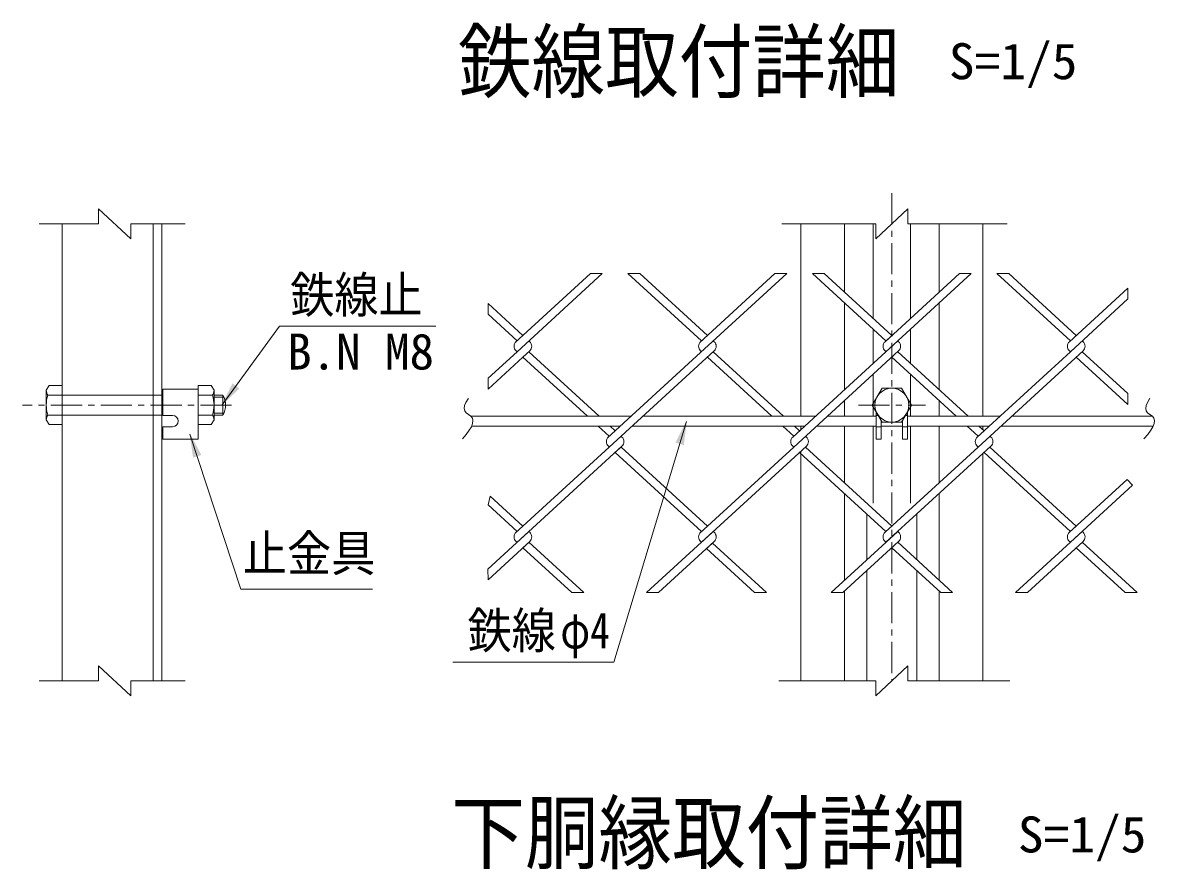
# Model space of a CAD drawing. Units: millimetres, scale not verified, with parts at other scales. Extents: x -4455 to 4455, y -3150 to 3150.
# Drawn here: x 1279 to 2642, y 304 to 1324 of the extents above; entities that cross this region are included whole.
import ezdxf
from ezdxf.enums import TextEntityAlignment as Align

# ---------------------------------------------------------------- set-up
doc = ezdxf.new("R2010")
doc.units = ezdxf.units.MM
doc.header["$LTSCALE"] = 30
doc.linetypes.add('DASHED', pattern=[7.5, 6, -1.5])
doc.linetypes.add('USER1', pattern=[2, 1.25, -0.25, 0.25, -0.25])
doc.layers.add('0-8_7詳細', color=7, linetype='Continuous', lineweight=18)
doc.styles.add('ＭＳ ゴシック', font='')
doc.styles.get('ＭＳ ゴシック').set_extended_font_data('MS Gothic')

msp = doc.modelspace()

# ---------------------------------------------------------------- linework, layer by layer
at = {"layer": '0-8_7詳細', "color": 1, "linetype": 'USER1'}
for p, q in [((2325.49, 1118.32), (2325.49, 531.29)), ((1530.72, 863.4), (1279.23, 863.4)), ((2285.19, 863.4), (2365.84, 863.4))]:
    msp.add_line(p, q, dxfattribs=at)
at = {"layer": '0-8_7詳細', "color": 4}
for p, q in [((1409.42, 1063.6), (1370.64, 1099.6)), ((1370.64, 1081.6), (1370.64, 1099.6)), ((2306.1, 1063.6), (2344.87, 1099.6)), ((2344.87, 1081.6), (2344.87, 1099.6)), ((1370.64, 1081.6), (1299.08, 1081.6)), ((1409.42, 1081.6), (1409.42, 1063.6)), ((1409.42, 1081.6), (1474.69, 1081.6)), ((2306.1, 1081.6), (2192.93, 1081.6)), ((2306.1, 1081.6), (2306.1, 1063.6)), ((2344.87, 1081.6), (2464.45, 1081.6)), ((1370.64, 531.29), (1370.64, 549.29)), ((1409.42, 513.29), (1370.64, 549.29)), ((2306.1, 513.29), (2344.87, 549.29)), ((2344.87, 531.29), (2344.87, 549.29)), ((1370.64, 531.29), (1299.08, 531.29)), ((1409.42, 531.29), (1474.69, 531.29)), ((1409.42, 531.29), (1409.42, 513.29)), ((2306.1, 531.29), (2189.28, 531.29)), ((2306.1, 531.29), (2306.1, 513.29)), ((2344.87, 531.29), (2467.69, 531.29))]:
    msp.add_line(p, q, dxfattribs=at)
at = {"layer": '0-8_7詳細', "lineweight": 9}
for p, q in [((1326.84, 1081.6), (1326.84, 531.29)), ((1436.34, 1081.6), (1436.34, 531.29)), ((1446.84, 1081.6), (1446.84, 531.29)), ((2215.99, 1081.6), (2215.99, 850.05)), ((2268.49, 1081.6), (2268.49, 999.44)), ((2302.99, 1081.6), (2302.99, 967.83)), ((2347.99, 1081.6), (2347.99, 967.83)), ((2382.49, 1081.6), (2382.49, 999.44)), ((2434.99, 1081.6), (2434.99, 850.05)), ((2268.49, 986.42), (2268.49, 881.96)), ((2382.49, 986.42), (2382.49, 881.96)), ((2302.99, 954.81), (2302.99, 913.57)), ((2347.99, 954.81), (2347.99, 913.57)), ((2317.31, 939.72), (2325.49, 947.21)), ((2317.31, 928.66), (2318.38, 927.68)), ((2302.99, 900.55), (2302.99, 850.05)), ((2347.99, 900.55), (2347.99, 850.05)), ((1307.64, 881.16), (1310.97, 886.92)), ((1310.97, 886.92), (1326.84, 886.92)), ((1326.84, 839.88), (1326.84, 886.92)), ((1490.47, 839.88), (1490.47, 886.92)), ((1307.64, 845.64), (1307.64, 881.16)), ((1309.7, 875.4), (1326.84, 875.4)), ((1447.87, 882.36), (1447.87, 850.86)), ((1507.61, 875.4), (1490.47, 875.4)), ((1509.67, 845.64), (1509.67, 881.16)), ((1509.67, 875.4), (1520.32, 875.4)), ((1520.32, 851.4), (1520.32, 875.4)), ((2268.49, 868.94), (2268.49, 850.05)), ((2382.49, 868.94), (2382.49, 850.05)), ((1309.7, 851.4), (1326.84, 851.4)), ((1447.87, 850.86), (1459.72, 850.86)), ((1507.61, 851.4), (1490.47, 851.4)), ((1509.67, 845.64), (1506.34, 839.88)), ((1509.67, 851.4), (1520.32, 851.4)), ((2011.64, 850.05), (1818.9, 850.05)), ((2233.66, 850.05), (2025.85, 850.05)), ((2306.74, 850.05), (2247.87, 850.05)), ((2306.74, 855.14), (2306.74, 822.36)), ((2309.21, 850.86), (2306.74, 850.86)), ((2312.74, 844.75), (2312.74, 822.36)), ((2341.77, 850.86), (2344.24, 850.86)), ((2344.24, 855.14), (2344.24, 822.36)), ((2455.69, 850.05), (2344.24, 850.05)), ((2639.17, 850.05), (2469.9, 850.05)), ((1446.84, 715.05), (1446.84, 835.05)), ((1447.87, 837.36), (1459.72, 837.36)), ((1447.87, 837.36), (1447.87, 822.36)), ((1506.34, 839.88), (1490.47, 839.88)), ((1998.54, 838.05), (1819.63, 838.05)), ((2220.57, 838.05), (2012.75, 838.05)), ((2215.99, 838.05), (2215.99, 833.85)), ((2306.74, 838.05), (2234.78, 838.05)), ((2268.49, 838.05), (2268.49, 769.95)), ((2302.99, 838.05), (2302.99, 745.21)), ((2312.74, 837.36), (2306.74, 837.36)), ((2338.24, 838.05), (2312.74, 838.05)), ((2338.24, 837.36), (2344.24, 837.36)), ((2442.6, 838.05), (2344.24, 838.05)), ((2347.99, 838.05), (2347.99, 745.21)), ((2382.49, 838.05), (2382.49, 769.95)), ((2434.99, 838.05), (2434.99, 833.85)), ((2639.9, 838.05), (2456.81, 838.05)), ((1447.87, 822.36), (1490.47, 822.36)), ((2221.58, 825.95), (2222.65, 824.97)), ((2221.58, 825.95), (2222.65, 824.97)), ((2312.74, 822.36), (2306.74, 822.36)), ((2443.61, 825.95), (2444.68, 824.97)), ((2443.61, 825.95), (2444.68, 824.97)), ((2215.99, 807.81), (2215.99, 531.29)), ((2434.99, 805.03), (2434.99, 531.29)), ((2268.49, 756.93), (2268.49, 652.46)), ((2382.49, 756.93), (2382.49, 652.46)), ((2295.49, 732.19), (2295.49, 677.21)), ((2355.49, 732.19), (2355.49, 677.21)), ((2295.49, 664.19), (2295.49, 531.29)), ((2355.49, 664.19), (2355.49, 531.29)), ((2268.49, 639.44), (2268.49, 531.29)), ((2382.49, 639.44), (2382.49, 531.29))]:
    msp.add_line(p, q, dxfattribs=at)
at = {"layer": '0-8_7詳細', "color": 3}
for p, q in [((1872.18, 938.74), (1962.8, 1021.77)), ((1874.33, 927.68), (1977.01, 1021.77)), ((1962.8, 1021.77), (1977.01, 1021.77)), ((2007.88, 1021.77), (2096.35, 940.7)), ((2007.88, 1021.77), (2022.09, 1021.77)), ((2022.09, 1021.77), (2103.46, 947.21)), ((2094.21, 938.74), (2184.83, 1021.77)), ((2095.28, 926.7), (2199.04, 1021.77)), ((2184.83, 1021.77), (2199.04, 1021.77)), ((2229.91, 1021.77), (2318.38, 940.7)), ((2229.91, 1021.77), (2244.12, 1021.77)), ((2244.12, 1021.77), (2325.49, 947.21)), ((2317.31, 939.72), (2406.85, 1021.77)), ((2318.38, 927.68), (2421.06, 1021.77)), ((2406.85, 1021.77), (2421.06, 1021.77)), ((2451.94, 1021.77), (2540.41, 940.7)), ((2451.94, 1021.77), (2466.15, 1021.77)), ((2466.15, 1021.77), (2547.51, 947.21)), ((2539.34, 939.72), (2609.63, 1004.13)), ((2609.63, 1004.13), (2609.63, 991.11)), ((1839.4, 985.72), (1881.43, 947.21)), ((1839.4, 972.7), (1839.4, 985.72)), ((2540.41, 927.68), (2609.63, 991.11)), ((1839.4, 972.7), (1874.33, 940.7)), ((1888.54, 940.7), (1889.61, 939.72)), ((1888.54, 940.7), (1889.61, 939.72)), ((2110.56, 940.7), (2111.63, 939.72)), ((2110.56, 940.7), (2111.63, 939.72)), ((2332.59, 940.7), (2333.66, 939.72)), ((2332.59, 940.7), (2333.66, 939.72)), ((2554.62, 940.7), (2555.69, 939.72)), ((2554.62, 940.7), (2555.69, 939.72)), ((2554.62, 940.7), (2555.69, 939.72)), ((2554.62, 940.7), (2555.69, 939.72)), ((1839.4, 895.68), (1874.33, 927.68)), ((1872.89, 929), (1874.33, 927.68)), ((1872.89, 929), (1874.33, 927.68)), ((1873.26, 928.66), (1874.33, 927.68)), ((1873.26, 928.66), (1874.33, 927.68)), ((1881.43, 921.17), (1889.61, 928.66)), ((1888.54, 927.68), (1973.25, 850.05)), ((1983.2, 823.99), (2095.28, 926.7)), ((1985.34, 812.93), (2111.64, 928.66)), ((2095.28, 928.66), (2096.35, 927.68)), ((2110.56, 927.68), (2195.28, 850.05)), ((2206.3, 824.97), (2318.38, 927.68)), ((2332.59, 927.68), (2417.31, 850.05)), ((2428.33, 824.97), (2540.41, 927.68)), ((2429.4, 812.93), (2555.69, 928.66)), ((2539.34, 928.66), (2540.41, 927.68)), ((2554.62, 927.68), (2609.63, 877.27)), ((1839.4, 882.65), (1881.43, 921.17)), ((1881.43, 921.17), (1959.04, 850.05)), ((2103.46, 921.17), (2181.07, 850.05)), ((2325.49, 921.17), (2403.1, 850.05)), ((2547.51, 921.17), (2609.63, 864.25)), ((1839.4, 882.65), (1839.4, 895.68)), ((2609.63, 877.27), (2609.63, 864.25)), ((1972.14, 838.05), (1985.34, 825.95)), ((1986.35, 838.05), (1992.44, 832.46)), ((2194.17, 838.05), (2207.37, 825.95)), ((2208.38, 838.05), (2214.47, 832.46)), ((2416.19, 838.05), (2429.4, 825.95)), ((2428.33, 824.97), (2436.5, 832.46)), ((2430.4, 838.05), (2436.5, 832.46)), ((1999.55, 825.95), (2000.62, 824.97)), ((1999.55, 825.95), (2000.62, 824.97)), ((1872.18, 709.24), (1985.34, 812.93)), ((1873.25, 697.2), (2000.62, 813.91)), ((1983.9, 814.25), (1985.34, 812.93)), ((1984.27, 813.91), (1985.34, 812.93)), ((1984.27, 813.91), (1985.34, 812.93)), ((1992.44, 806.42), (2000.62, 813.91)), ((1992.44, 806.42), (2096.35, 711.21)), ((1999.55, 812.93), (2103.46, 717.72)), ((2094.21, 709.24), (2207.37, 812.93)), ((2095.28, 697.2), (2222.65, 813.91)), ((2214.47, 806.42), (2318.38, 711.21)), ((2221.58, 812.93), (2325.49, 717.72)), ((2317.31, 710.23), (2429.4, 812.93)), ((2318.38, 698.19), (2444.68, 813.91)), ((2428.33, 813.91), (2429.4, 812.93)), ((2436.5, 806.42), (2540.41, 711.21)), ((2443.61, 812.93), (2547.51, 717.72)), ((2539.34, 710.23), (2608.86, 773.93)), ((2540.41, 698.19), (2615.39, 766.89)), ((2608.86, 773.93), (2615.39, 766.89)), ((1842.15, 753.71), (1839.4, 743.21)), ((1842.15, 753.71), (1881.43, 717.72)), ((1839.4, 743.21), (1874.33, 711.21)), ((1839.22, 666.02), (1888.54, 711.21)), ((1888.54, 711.21), (1889.61, 710.23)), ((1888.54, 711.21), (1889.61, 710.23)), ((2030.33, 637.69), (2110.56, 711.21)), ((2110.56, 711.21), (2111.63, 710.23)), ((2110.56, 711.21), (2111.63, 710.23)), ((2252.36, 637.69), (2332.59, 711.21)), ((2332.59, 711.21), (2333.66, 710.23)), ((2332.59, 711.21), (2333.66, 710.23)), ((2474.39, 637.69), (2554.62, 711.21)), ((2539.34, 710.23), (2547.51, 717.72)), ((2554.62, 711.21), (2555.69, 710.23)), ((2554.62, 711.21), (2555.69, 710.23)), ((1839.44, 653.2), (1889.61, 699.17)), ((1873.26, 699.17), (1874.33, 698.19)), ((1873.26, 699.17), (1874.33, 698.19)), ((1881.43, 691.67), (1889.61, 699.17)), ((1888.54, 698.19), (1954.56, 637.69)), ((2044.54, 637.69), (2111.63, 699.17)), ((2095.28, 699.17), (2096.35, 698.19)), ((2095.28, 699.17), (2096.35, 698.19)), ((2103.46, 691.67), (2111.63, 699.17)), ((2109.49, 697.2), (2174.44, 637.69)), ((2266.57, 637.69), (2333.66, 699.17)), ((2317.31, 699.17), (2318.38, 698.19)), ((2332.59, 698.19), (2398.61, 637.69)), ((2488.6, 637.69), (2555.69, 699.17)), ((2539.34, 699.17), (2540.41, 698.19)), ((2554.62, 698.19), (2620.64, 637.69)), ((1881.43, 691.67), (1940.35, 637.69)), ((2102.39, 690.69), (2160.24, 637.69)), ((2325.49, 691.67), (2384.4, 637.69)), ((2547.51, 691.67), (2606.43, 637.69)), ((1839.22, 666.02), (1839.44, 653.2)), ((1940.35, 637.69), (1954.56, 637.69)), ((2030.33, 637.69), (2044.54, 637.69)), ((2160.24, 637.69), (2174.44, 637.69)), ((2252.36, 637.69), (2266.57, 637.69)), ((2384.4, 637.69), (2398.61, 637.69)), ((2474.39, 637.69), (2488.6, 637.69)), ((2606.43, 637.69), (2620.64, 637.69))]:
    msp.add_line(p, q, dxfattribs=at)
at = {"layer": '0-8_7詳細', "color": 3, "linetype": 'DASHED'}
for p, q in [((1326.84, 875.4), (1447.87, 875.4)), ((1326.84, 851.4), (1447.87, 851.4))]:
    msp.add_line(p, q, dxfattribs=at)
at = {"layer": '0-8_7詳細', "color": 1}
for p, q in [((1509.67, 873), (1521.54, 873)), ((1509.67, 853.8), (1521.54, 853.8))]:
    msp.add_line(p, q, dxfattribs=at)
at = {"layer": '0-8_7詳細', "lineweight": 9}
for points in [[(1776.56, 958.57), (1588.57, 958.57), (1519.46, 863.87)], [(1509.67, 881.16), (1506.34, 886.92), (1490.47, 886.92)], [(1447.87, 882.36), (1490.47, 882.36), (1490.47, 822.36)], [(1307.64, 845.64), (1310.97, 839.88), (1326.84, 839.88)], [(2338.24, 844.75), (2338.24, 822.36), (2344.24, 822.36)]]:
    msp.add_lwpolyline(points, dxfattribs=at)
at = {"layer": '0-8_7詳細', "color": 3}
msp.add_lwpolyline([(2206.3, 813.91), (2207.37, 812.93), (2333.66, 928.66)], dxfattribs=at)
msp.add_lwpolyline([(2349.01, 863.4), (2337.25, 883.77), (2313.73, 883.77), (2301.97, 863.4), (2313.73, 843.03), (2337.25, 843.03)], close=True, dxfattribs=at)
at = {"layer": '0-8_7詳細', "color": 4}
for points in [[(1815.83, 871.14), (1815.52, 870.75), (1812.85, 866.55), (1811.29, 862.8), (1810.82, 859.48), (1811.44, 856.61), (1813.16, 854.17), (1815.98, 852.18), (1818.81, 850.18), (1820.56, 847.7), (1821.24, 844.74), (1820.85, 841.31), (1819.38, 837.4), (1816.84, 833.02), (1813.23, 828.16), (1808.54, 822.83)], [(2636.1, 871.14), (2635.78, 870.75), (2633.12, 866.55), (2631.56, 862.8), (2631.09, 859.48), (2631.71, 856.61), (2633.43, 854.17), (2636.25, 852.18), (2639.08, 850.18), (2640.83, 847.7), (2641.51, 844.74), (2641.12, 841.31), (2639.65, 837.4), (2637.11, 833.02), (2633.5, 828.16), (2628.81, 822.83)]]:
    msp.add_lwpolyline(points, dxfattribs=at)
at = {"layer": '0-8_7詳細', "color": 1}
for points in [[(1797.04, 553.83), (1990.94, 553.83), (2078.21, 843.48)], [(1700.41, 641.88), (1541.9, 641.88), (1480.63, 828.34)]]:
    msp.add_lwpolyline(points, dxfattribs=at)
at = {"layer": '0-8_7詳細', "color": 3}
msp.add_circle((2325.49, 863.4), 20.4, dxfattribs=at)
for centre, start, end in [((1878.32, 934.19), 132.5, 227.5), ((1884.54, 934.19), 312.5, 47.5), ((2100.35, 934.19), 132.5, 227.5), ((2106.57, 934.19), 312.5, 47.5), ((2322.38, 934.19), 132.5, 227.5), ((2328.6, 934.19), 312.5, 47.5), ((2544.41, 934.19), 132.5, 227.5), ((2550.62, 934.19), 312.5, 47.5), ((1989.34, 819.44), 132.5, 227.5), ((1995.55, 819.44), 312.5, 47.5), ((2211.36, 819.44), 132.5, 227.5), ((2217.58, 819.44), 312.5, 47.5), ((2433.39, 819.44), 132.5, 227.5), ((2439.61, 819.44), 312.5, 47.5), ((1878.32, 704.7), 132.5, 227.5), ((1884.54, 704.7), 312.5, 47.5), ((2100.35, 704.7), 132.5, 227.5), ((2106.57, 704.7), 312.5, 47.5), ((2322.38, 704.7), 132.5, 227.5), ((2328.6, 704.7), 312.5, 47.5), ((2544.41, 704.7), 132.5, 227.5), ((2550.62, 704.7), 312.5, 47.5)]:
    msp.add_arc(centre, 7.5, start, end, dxfattribs=at)
at = {"layer": '0-8_7詳細', "lineweight": 9}
for centre, radius, start, end in [((1316.73, 881.16), 9.09, 180, 219.3382), ((1343.64, 863.4), 36, 160.52878, 199.47122), ((1500.58, 881.16), 9.09, 320.6618, 0), ((1473.67, 863.4), 36, 340.52878, 19.47122), ((1499.54, 863.4), 24, 330, 30), ((1316.73, 845.64), 9.09, 140.6618, 180), ((1459.72, 844.11), 6.75, 270, 90), ((1500.58, 845.64), 9.09, 0, 39.3382)]:
    msp.add_arc(centre, radius, start, end, dxfattribs=at)
at = {"layer": '0-8_7詳細'}
msp.add_solid([(1518.28, 862.26), (1531.76, 889.56), (1540.17, 883.42)], dxfattribs=at)
at = {"layer": '0-8_7詳細', "color": 1}
for points in [[(2078.79, 845.39), (2075.12, 815.17), (2065.14, 818.17)], [(1480, 830.24), (1494.32, 803.36), (1484.42, 800.11)]]:
    msp.add_solid(points, dxfattribs=at)

# ---------------------------------------------------------------- texts
at = {"layer": '0-8_7詳細', "style": 'ＭＳ ゴシック', "width": 0.9}
for s, p in [('鉄線取付詳細', (1803.25, 1219.33)), ('下胴縁取付詳細', (1795.29, 290.88))]:
    msp.add_text(s, height=72.14, dxfattribs=at).set_placement(p, align=Align.BOTTOM_LEFT)
at = {"layer": '0-8_7詳細', "color": 3, "style": 'ＭＳ ゴシック'}
for s, width, p in [('S=1/5', 1.05, (2394.12, 1242.71)), ('鉄線止', 0.9, (1601.28, 961.49)), ('止金具', 0.9, (1544.24, 650.28)), ('鉄線', 0.9, (1814.71, 557.43)), ('φ4', 0.8, (1926.5, 557.43)), ('S=1/5', 1.05, (2477.21, 311.83))]:
    msp.add_text(s, height=43.33, dxfattribs=dict(at, width=width)).set_placement(p, align=Align.BOTTOM_LEFT)
msp.add_text('B.N M8', height=43.33, dxfattribs=at).set_placement((1597.62, 893.23), align=Align.BOTTOM_LEFT)

doc.saveas('drawing.dxf')
